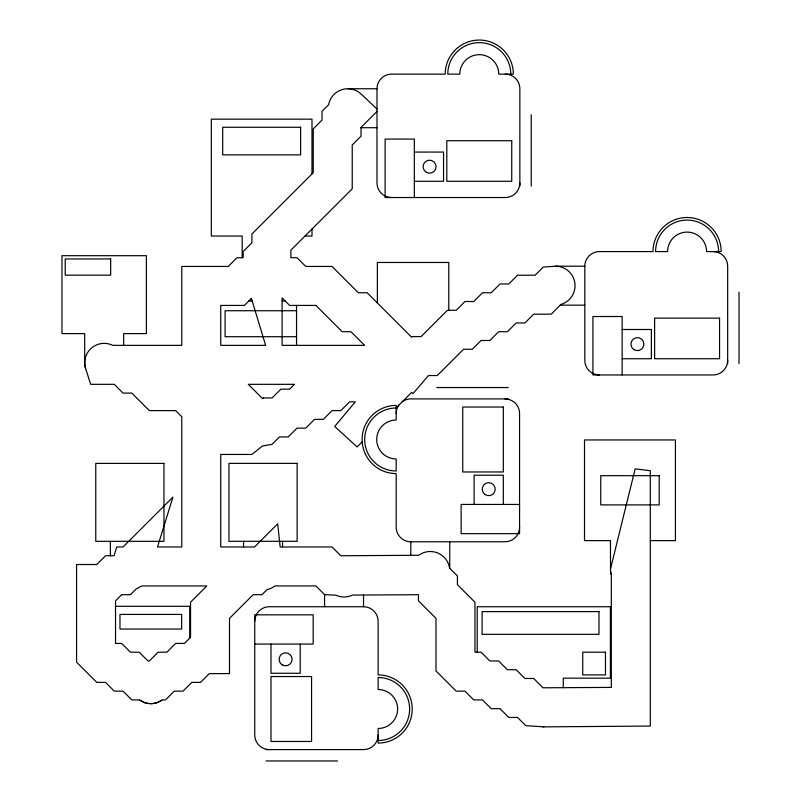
<?xml version="1.0" encoding="UTF-8"?>
<svg xmlns="http://www.w3.org/2000/svg" width="801" height="801" viewBox="0 0 801 801"><rect width="100%" height="100%" fill="white"/><g stroke="black" fill="none" stroke-linecap="round" stroke-linejoin="round"><path stroke-width="1.2" d="M610.512 568.88L635.173 468.855L650.292 470.728L650.292 726.066L543.929 726.867L525.756 725.656L517.546 717.446L508.775 717.446L500.014 708.675L491.243 708.675L482.482 699.914L473.711 699.914L464.95 691.143L456.18 691.143L436.004 670.968L436.004 618.362L418.472 600.83L418.472 594.712L352.42 595.093A19.484 19.484 0 0 1 335.769 595.143L324.685 594.712L315.914 585.942L274.923 585.942L273.992 586.642A19.484 19.484 0 0 1 268.836 589.125L267.043 589.596L261.927 594.712L253.156 594.712L229.507 618.362L229.507 673.611L209.321 673.611L200.56 682.372L191.789 682.372L183.029 691.143L174.258 691.143L165.487 699.914L162.363 699.914L156.986 702.717L151.359 703.709L145.682 703.018L139.294 699.914L131.815 699.914L123.054 691.143L114.283 691.143L105.522 682.372L96.751 682.372L76.576 662.197L76.576 564.515L96.751 564.515L105.522 555.754L114.042 555.754L116.746 546.983L123.054 546.983L172.896 497.141L157.517 546.983L181.777 546.983L181.777 416.74L175.649 410.613L149.356 410.613L131.815 393.081L123.054 393.081L114.283 384.32L90.673 384.32L85.146 367.028L84.756 361.321A19.484 19.484 0 0 1 111.269 344.69L112.731 345.351L181.777 345.351L181.777 266.453L228.255 266.453L237.016 257.692L243.134 257.692L243.134 251.564L251.904 242.803L251.904 234.032L313.271 172.666L313.271 128.841L322.032 120.07L322.032 111.309L328.62 104.721L328.971 103.109A19.484 19.484 0 0 1 347.213 88.761L349.126 88.801A19.484 19.484 0 0 1 361.151 94.067L376.991 109.036M376.991 111.449L361.001 127.439L361.001 136.21L352.23 144.971L352.23 188.806L290.863 250.172L290.863 257.692L296.991 257.692L305.752 266.453L332.055 266.453L358.357 292.755L367.118 292.755L411.654 337.281L412.345 336.59L421.116 336.59L447.409 310.287L456.18 310.287L464.95 301.526L473.711 301.526L482.482 292.755L491.243 292.755L500.014 283.985L508.775 283.985L517.546 275.224L535.078 275.224L543.268 267.023L556.104 266.202A19.484 19.484 0 0 1 562.572 303.859L561.04 304.36L551.218 314.182L533.686 314.182L524.915 322.953L516.154 322.953L507.383 331.714L498.612 331.714L489.852 340.485L481.081 340.485L472.32 349.246L463.549 349.246L437.256 375.549L428.485 375.549L412.936 393.671L411.654 392.39L396.185 407.849M362.182 441.852L357.096 446.938L334.708 426.462L355.294 401.852L349.586 401.852L340.825 410.613L332.055 410.613L323.284 419.384L314.523 419.384L305.752 428.145L296.991 428.145L288.22 436.915L279.459 436.915L272.01 444.355L262.538 445.977L251.884 454.447L220.736 454.447L220.736 546.983L254.548 546.983L277.697 523.834L280.15 546.983L332.055 546.983L340.825 555.754L418.783 555.263A19.484 19.484 0 0 1 449.211 566.397L449.521 568.019L457.431 575.929L457.431 584.69L474.963 602.232L474.963 652.184L481.081 652.184L489.852 660.945L498.612 660.945L507.383 669.716L516.154 669.716L524.915 678.477L533.686 678.477L543.008 687.799L611.333 687.388L611.333 575.428L610.512 570.793L610.482 540.615L584.51 540.615L584.51 439.959L675.423 439.959L675.423 540.615L650.292 540.615M161.862 700.274L161.051 700.785M160.24 701.275L159.379 701.706M158.518 702.117L157.627 702.467M156.726 702.787L155.815 703.038M154.883 703.278L153.942 703.438M153.001 703.578L152.04 703.648M151.089 703.699L150.137 703.678M543.789 726.867L543.108 726.827M347.774 88.751L376.991 88.751A14.608 14.608 0 0 1 391.599 74.143L445.176 74.143A34.093 34.093 0 0 1 479.268 40.05A34.093 34.093 0 0 1 513.361 74.143L498.753 74.143A19.484 19.484 0 0 0 479.268 54.658A19.484 19.484 0 0 0 459.784 74.143L447.779 74.143A31.499 31.499 0 0 1 479.268 42.643A31.499 31.499 0 0 1 510.768 74.143M361.001 127.719L376.991 127.719M414.327 152.07L443.554 152.07L443.554 181.286L414.327 181.286M305.001 236.045L311.99 236.045L311.99 229.046M555.594 266.192L584.81 266.192A14.608 14.608 0 0 1 599.418 251.584L652.995 251.584A34.093 34.093 0 0 1 687.088 217.492A34.093 34.093 0 0 1 721.18 251.584L706.572 251.584A19.484 19.484 0 0 0 687.088 232.1A19.484 19.484 0 0 0 667.603 251.584L655.588 251.584A31.499 31.499 0 0 1 687.088 220.085A31.499 31.499 0 0 1 718.577 251.584M248.811 300.996L252.165 300.996M282.102 300.996L285.186 300.996M560.249 305.151L584.81 305.151M296.54 310.728L225.101 310.728L225.101 336.71L296.54 336.71M622.147 329.501L651.373 329.501L651.373 358.728L622.147 358.728M436.765 387.544L508.204 387.544M508.204 398.908L410.793 398.908A14.608 14.608 0 0 0 402.212 401.701M519.569 504.44L461.126 504.44L461.126 533.656L519.569 533.656L519.569 413.526A14.608 14.608 0 0 0 504.95 398.908M396.185 407.999A31.499 31.499 0 0 0 364.685 439.499A31.499 31.499 0 0 0 396.185 470.988L396.185 458.983A19.484 19.484 0 0 1 376.7 439.499A19.484 19.484 0 0 1 396.185 420.014L396.185 405.406A34.093 34.093 0 0 0 362.092 439.499L362.202 442.172A34.093 34.093 0 0 0 396.185 473.591L396.185 527.158A14.608 14.608 0 0 0 410.793 541.776L504.95 541.776A14.608 14.608 0 0 0 519.569 527.158M115.534 606.307L189.787 606.307L189.787 638.047M378.132 740.494A31.499 31.499 0 0 0 409.631 709.005A31.499 31.499 0 0 0 378.132 677.506L378.132 689.521A19.484 19.484 0 0 1 397.616 709.005A19.484 19.484 0 0 1 378.132 728.479L378.132 743.088A34.093 34.093 0 0 0 412.225 709.005A34.093 34.093 0 0 0 378.132 674.913L378.132 621.336A14.608 14.608 0 0 0 363.524 606.727L269.366 606.727A14.608 14.608 0 0 0 254.748 621.336M254.748 644.064L313.191 644.064L313.191 614.838L254.748 614.838L254.748 734.978A14.608 14.608 0 0 0 269.366 749.586M266.112 749.586L363.524 749.586A14.608 14.608 0 0 0 378.132 734.978M266.112 760.95L337.551 760.95M149.176 703.628L148.235 703.518M147.284 703.378L146.353 703.168M145.432 702.938L144.52 702.637M143.619 702.317L142.748 701.936M141.877 701.526L141.046 701.055M140.225 700.565L139.444 700.014M85.597 368.68L85.347 367.759M610.973 574.097L610.793 573.166M85.116 366.828L84.956 365.887M610.652 572.224L610.552 571.273M84.816 364.946L84.746 363.994M84.706 363.033L84.696 333.616L61.967 333.616L61.967 255.689L146.383 255.689L146.383 333.616L123.654 333.616L123.654 345.351M739.033 292.165L739.033 363.594M727.668 363.594L727.668 266.192A14.608 14.608 0 0 0 713.06 251.584M622.147 374.958L622.147 316.515L592.93 316.515L592.93 374.958L713.06 374.958A14.608 14.608 0 0 0 727.668 360.35M584.81 266.192L584.81 360.35A14.608 14.608 0 0 0 599.418 374.958M563.263 687.759L563.263 678.167L610.352 678.167L610.352 606.727L477.226 606.727L477.226 652.184M531.213 114.723L531.213 186.162M519.859 186.162L519.859 88.751A14.608 14.608 0 0 0 505.241 74.143M503.328 504.44L503.328 475.213L474.112 475.213L474.112 504.44M449.761 541.776L449.761 568.259M448.79 310.287L448.79 262.478L377.361 262.478L377.361 302.998M414.327 197.527L414.327 139.084L385.111 139.084L385.111 197.527L505.241 197.527A14.608 14.608 0 0 0 519.859 182.908M410.793 541.776L410.793 555.754M376.991 88.751L376.991 182.908A14.608 14.608 0 0 0 391.599 197.527M363.524 594.712L363.524 606.727M324.555 594.592L324.555 606.727M311.99 173.947L311.99 119.159L211.334 119.159L211.334 236.045L242.182 236.045L242.182 257.692M300.205 644.064L300.205 673.281L270.988 673.281L270.988 644.064M296.54 305.421L296.54 345.351M282.533 541.306L282.533 546.983M243.564 541.306L243.564 546.983M110.378 541.326L110.378 555.754M396.185 413.526A14.608 14.608 0 0 1 398.978 404.936M251.384 298.423L244.385 305.421L220.736 305.421L220.736 345.351L265.642 345.351L251.384 298.423M263.319 397.957L262.618 398.648L248.29 384.32L294.488 384.32L289.612 389.186L280.851 389.186L272.08 397.957L263.319 397.957M121.662 594.712L115.534 600.83L115.534 643.413L121.662 643.413L130.423 652.184L139.194 652.184L147.955 660.945L149.356 660.945L158.117 652.184L166.888 652.184L175.649 643.413L184.42 643.413L190.538 637.296L190.538 602.232L206.818 585.942L141.767 585.942L136.19 588.945L130.423 594.712L121.662 594.712M300.625 127.269L222.698 127.269L222.698 154.873L300.625 154.873L300.625 127.269M511.739 140.706L446.798 140.706L446.798 181.286L511.739 181.286L511.739 140.706M110.668 258.943L65.211 258.943L65.211 275.174L110.668 275.174L110.668 258.943M315.914 305.421L289.612 305.421L282.102 297.902L282.102 345.351L364.615 345.351L350.978 331.714L342.217 331.714L315.914 305.421M719.558 318.137L654.617 318.137L654.617 358.728L719.558 358.728L719.558 318.137M503.328 407.028L462.748 407.028L462.748 471.969L503.328 471.969L503.328 407.028M163.955 463.399L95.77 463.399L95.77 541.326L163.955 541.326L163.955 463.399M297.141 463.378L228.956 463.378L228.956 541.306L297.141 541.306L297.141 463.378M659.193 475.674L600.75 475.674L600.75 504.9L659.193 504.9L659.193 475.674M598.988 611.604L482.102 611.604L482.102 634.332L598.988 634.332L598.988 611.604M181.667 614.427L119.98 614.427L119.98 629.035L181.667 629.035L181.667 614.427M605.476 652.184L582.748 652.184L582.748 674.913L605.476 674.913L605.476 652.184M311.569 676.535L270.988 676.535L270.988 741.466L311.569 741.466L311.569 676.535M282.353 664.95A6.498 6.498 0 0 0 292.095 659.323A6.498 6.498 0 0 0 282.353 653.696A6.498 6.498 0 0 0 282.353 664.95M426.342 172.305A6.498 6.498 0 0 0 436.084 166.678A6.498 6.498 0 0 0 426.342 161.051A6.498 6.498 0 0 0 426.342 172.305M634.162 349.737A6.498 6.498 0 0 0 643.904 344.12A6.498 6.498 0 0 0 634.162 338.493A6.498 6.498 0 0 0 634.162 349.737M484.935 494.457A6.498 6.498 0 0 0 495.178 489.811A6.498 6.498 0 0 0 486.037 483.263A6.498 6.498 0 0 0 484.935 494.457"/></g></svg>
